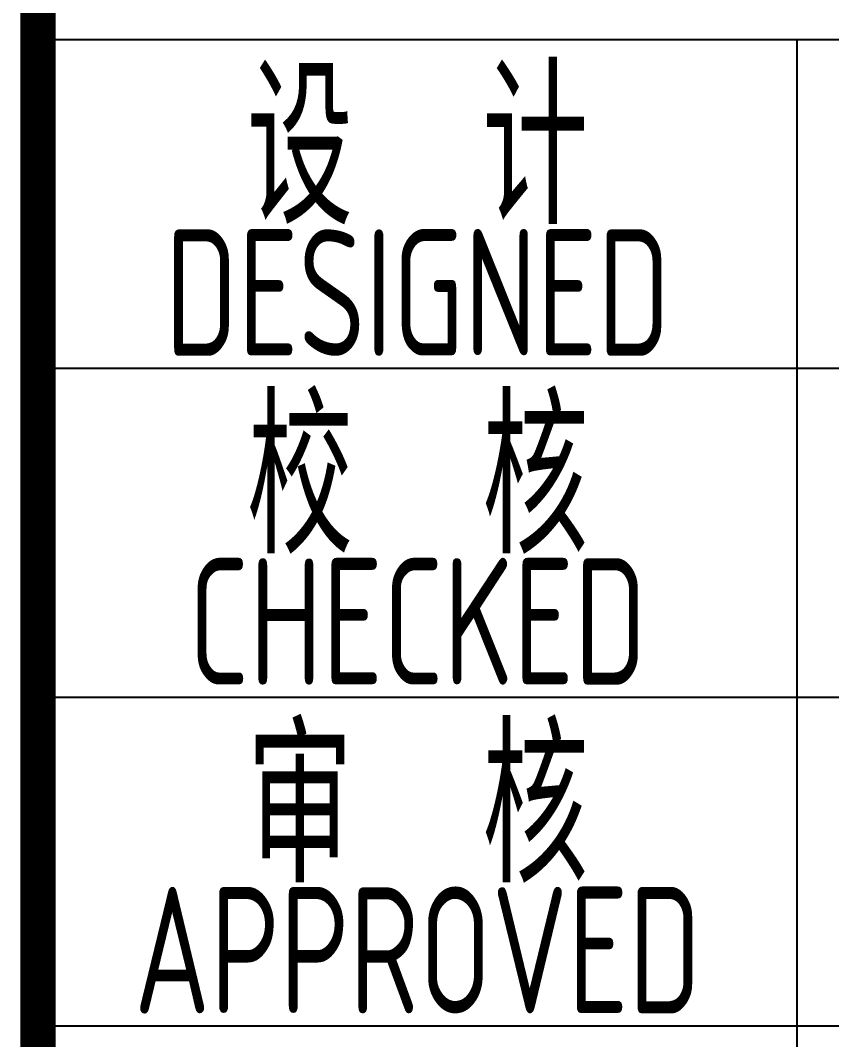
# Model space of a CAD drawing. Extents: x 9731685 to 18866768, y -962146 to 194094.
# Drawn here: x 9817422 to 9819025, y 6567 to 8581 of the extents above; entities that cross this region are included whole.
import ezdxf
from ezdxf.enums import TextEntityAlignment as Align

# ---------------------------------------------------------------- set-up
doc = ezdxf.new("R2010")
doc.units = 0
doc.header["$LTSCALE"] = 1000
doc.layers.get('0').update_dxf_attribs({"linetype": 'CONTINUOUS'})
doc.styles.add('TSSD_Rein', font='Tssdeng.shx', dxfattribs={"width": 0.7, "bigfont": 'hztxt.shx'})

msp = doc.modelspace()

# ---------------------------------------------------------------- linework, layer by layer
for p, q in [((9817456.8, 8543.7), (9828456.8, 8543.7)), ((9818956.8, 5293.7), (9818956.8, 8543.7)), ((9817456.8, 7893.7), (9822956.8, 7893.7)), ((9817456.8, 7243.7), (9822956.8, 7243.7)), ((9817456.8, 6593.7), (9822956.8, 6593.7))]:
    msp.add_line(p, q)
msp.add_lwpolyline([(9835456.8, 10293.7, 70, 70, 0), (9817456.8, 10293.7, 70, 70, 0), (9817456.8, 4293.7, 0, 0, 0)], format="xyseb")
msp.add_lwpolyline([(9835456.8, 10293.7, 70, 70, 0), (9817456.8, 10293.7, 70, 70, 0), (9817456.8, 4293.7, 0, 0, 0)], format="xyseb")
at = {"const_width": 70}
msp.add_lwpolyline([(9817456.8, 10293.7), (9817456.8, 4293.7)], dxfattribs=at)

# ---------------------------------------------------------------- texts
at = {"style": 'TSSD_Rein', "width": 0.7}
for s, height, p in [('设  计', 300, (9818206.8, 8343.7)), ('DESIGNED', 250, (9818206.8, 8043.7)), ('校  核', 300, (9818206.8, 7693.7)), ('CHECKED', 250, (9818206.8, 7393.7)), ('审  核', 300, (9818206.8, 7043.7)), ('APPROVED', 250, (9818206.8, 6743.7))]:
    msp.add_text(s, height=height, dxfattribs=at).set_placement(p, align=Align.MIDDLE)

doc.saveas('drawing.dxf')
